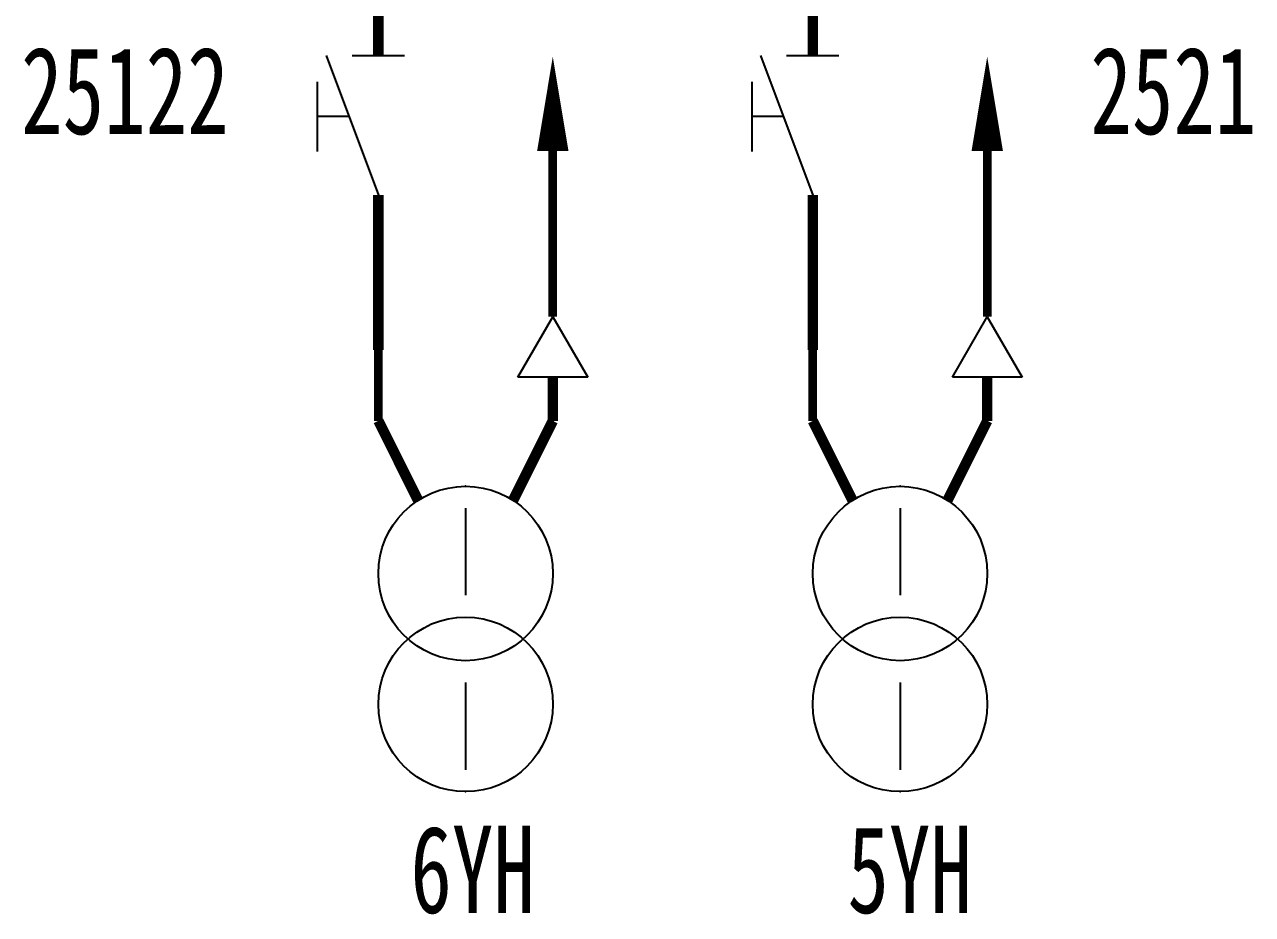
# Model space of a CAD drawing. Header units: millimetres. Extents: x 10667 to 23854, y -3427 to -2899.
# Drawn here: x 15632.2 to 15702.6, y -3232 to -3181 of the extents above; entities that cross this region are included whole.
import ezdxf

# ---------------------------------------------------------------- set-up
doc = ezdxf.new("R2010")
doc.units = ezdxf.units.MM
doc.header["$LTSCALE"] = 10
doc.linetypes.add('DASHED', pattern=[11, 5, 0.5, 5, 0.5])
for name, color, linetype in [('BLOCK', 3, 'Continuous'), ('LINE', 7, 'Continuous'), ('TEXT', 2, 'Continuous'), ('设    备', 3, 'Continuous'), ('设备编号', 2, 'Continuous'), ('连 接 线', 1, 'Continuous')]:
    doc.layers.add(name, color=color, linetype=linetype)
doc.styles.add('HZ', font='SimSun.ttf', dxfattribs={"width": 0.7})

# ---------------------------------------------------------------- blocks, each defined once
blk = doc.blocks.new('$SGK1')
at = {"layer": 'BLOCK'}
for p, q in [((-3, 0), (0, -8)), ((-1.5, 0), (1.5, 0))]:
    blk.add_line(p, q, dxfattribs=at)
at = {"layer": 'TEXT', "color": 3}
for p, q in [((-3.5, -1.5), (-3.5, -5.5)), ((-1.6875, -3.5), (-3.5, -3.5))]:
    blk.add_line(p, q, dxfattribs=at)
blk = doc.blocks.new('$JT')
at = {"color": 3}
blk.add_lwpolyline([(0, 0, 1.8, 0, 0), (-0.001, 5.41, 0, 0, 0)], format="xyseb", dxfattribs=at)

msp = doc.modelspace()

# ---------------------------------------------------------------- linework, layer by layer
at = {"layer": 'BLOCK'}
for p, q in [((15649.467, -3182.812), (15652.467, -3190.812)), ((15650.967, -3182.812), (15653.967, -3182.812))]:
    msp.add_line(p, q, dxfattribs=at)
at = {"layer": 'TEXT', "color": 3}
for p, q in [((15648.967, -3184.312), (15648.967, -3188.312)), ((15650.78, -3186.312), (15648.967, -3186.312))]:
    msp.add_line(p, q, dxfattribs=at)
at = {"layer": '设    备', "color": 3}
for p, q in [((15657.467, -3208.75), (15657.467, -3213.75)), ((15682.372, -3208.75), (15682.372, -3213.75)), ((15657.467, -3218.75), (15657.467, -3223.75)), ((15682.372, -3218.75), (15682.372, -3223.75))]:
    msp.add_line(p, q, dxfattribs=at)
for centre in [(15657.467, -3212.5), (15682.372, -3212.5), (15657.467, -3220), (15682.372, -3220)]:
    msp.add_circle(centre, 5, dxfattribs=at)
at = {"layer": '设    备'}
for p in [(15652.467, -3182.812), (15677.372, -3182.812), (15652.467, -3190.812), (15677.372, -3190.812)]:
    msp.add_point(p, dxfattribs=at)
at = {"layer": '设    备', "color": 3}
for p in [(15657.467, -3207.5), (15682.372, -3207.5), (15657.467, -3225), (15682.372, -3225)]:
    msp.add_point(p, dxfattribs=at)
at = {"layer": '连 接 线', "color": 3}
for p, q in [((15660.467, -3201.25), (15662.467, -3197.786)), ((15662.467, -3197.786), (15664.467, -3201.25)), ((15685.372, -3201.25), (15687.372, -3197.786)), ((15687.372, -3197.786), (15689.372, -3201.25)), ((15664.467, -3201.25), (15660.467, -3201.25)), ((15689.372, -3201.25), (15685.372, -3201.25))]:
    msp.add_line(p, q, dxfattribs=at)
at = {"layer": '连 接 线', "const_width": 0.6}
for points in [[(15677.372, -3182.812), (15677.372, -3141.855)], [(15652.467, -3182.812), (15652.467, -3152.957)], [(15652.467, -3199.695), (15652.467, -3190.812)], [(15677.372, -3199.695), (15677.372, -3190.812)], [(15662.467, -3203.75), (15662.467, -3201.25)], [(15687.372, -3203.75), (15687.372, -3201.25)]]:
    msp.add_lwpolyline(points, dxfattribs=at)
at = {"layer": '连 接 线', "color": 6, "linetype": 'DASHED', "ltscale": 0.5, "const_width": 0.5}
for points in [[(15662.467, -3197.786), (15662.467, -3187.786)], [(15687.372, -3197.786), (15687.372, -3187.786)]]:
    msp.add_lwpolyline(points, dxfattribs=at)
at = {"layer": '连 接 线', "color": 3}
for points, const_width in [([(15652.467, -3199.695), (15652.467, -3203.75)], 0.5), ([(15652.467, -3199.695), (15652.467, -3203.75)], 0.5), ([(15677.372, -3199.695), (15677.372, -3203.75)], 0.5), ([(15677.372, -3199.695), (15677.372, -3203.75)], 0.5), ([(15652.467, -3203.75), (15654.745, -3208.306)], 0.6), ([(15662.467, -3203.75), (15660.189, -3208.306)], 0.6), ([(15677.372, -3203.75), (15679.65, -3208.306)], 0.6), ([(15687.372, -3203.75), (15685.094, -3208.306)], 0.6)]:
    msp.add_lwpolyline(points, dxfattribs=dict(at, const_width=const_width))
for p in [(15662.467, -3203.75), (15687.372, -3203.75)]:
    msp.add_point(p, dxfattribs=at)

# ---------------------------------------------------------------- block references
at = {"layer": 'LINE'}
msp.add_blockref('$SGK1', (15677.372, -3182.812), dxfattribs=at)
at = {"layer": '连 接 线', "color": 3}
for p in [(15662.467, -3188.286), (15687.372, -3188.286)]:
    msp.add_blockref('$JT', p, dxfattribs=at)

# ---------------------------------------------------------------- texts
at = {"layer": '设备编号', "color": 6, "style": 'HZ', "width": 0.7}
for s, p in [('25122', (15631.984, -3187.315)), ('2521', (15693.281, -3187.315)), ('6YH', (15654.3, -3231.959)), ('5YH', (15679.357, -3231.959))]:
    msp.add_text(s, height=5, dxfattribs=at).set_placement(p)

doc.saveas('drawing.dxf')
